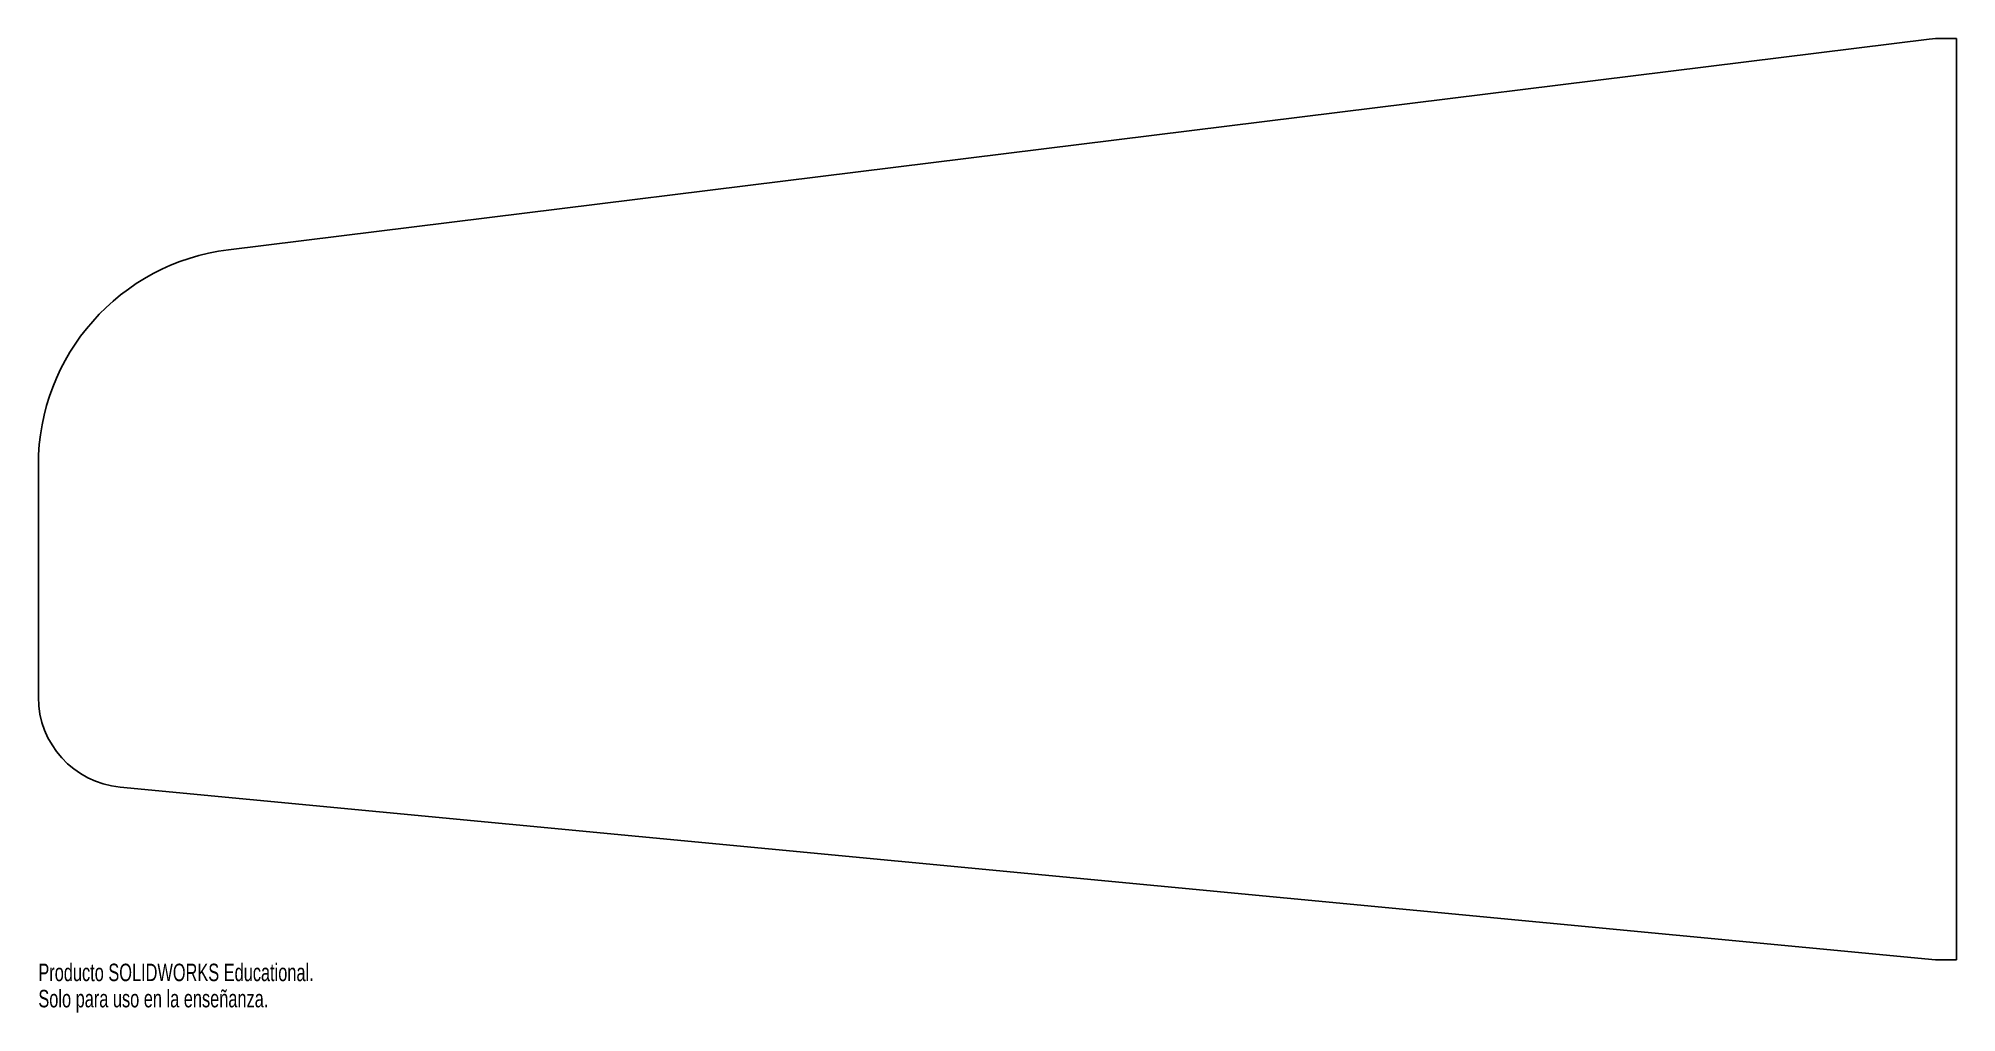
# Model space of a CAD drawing. Header units: metres. Extents: x -0.65 to -0.119, y -0.015 to 0.255.
import ezdxf

# ---------------------------------------------------------------- set-up
doc = ezdxf.new("R2010")
doc.units = ezdxf.units.M
doc.styles.add('SLDTEXTSTYLE0', font='TXT', dxfattribs={"width": 0.7})

msp = doc.modelspace()

# ---------------------------------------------------------------- linework, layer by layer
at = {"color": 7, "linetype": 'Continuous'}
for p, q in [((-0.1232732587, 0.255), (-0.1191366294, 0.255)), ((-0.1191366294, 0.255), (-0.1191366294, 0)), ((-0.1267136571, 0.2547878329), (-0.5973722822, 0.1965158127)), ((-0.65, 0.1369704564), (-0.65, 0.0727321704)), ((-0.6273702273, 0.0478447836), (-0.125, 0)), ((-0.125, 0), (-0.1191366294, 0))]:
    msp.add_line(p, q, dxfattribs=at)
for centre, radius, start, end in [((-0.1232732587, 0.227), 0.028, 90, 97.0578466499), ((-0.59, 0.1369704564), 0.0600000000000001, 97.0578466499, 180), ((-0.625, 0.0727321704), 0.0249999999999999, 180, 264.559667969)]:
    msp.add_arc(centre, radius, start, end, dxfattribs=at)

# ---------------------------------------------------------------- texts
at = {"color": 7, "linetype": 'Continuous', "char_height": 0.00483362, "attachment_point": 1, "style": 'SLDTEXTSTYLE0'}
for s, insert in [('Producto SOLIDWORKS Educational.', (-0.65, -0.0010195664)), ('Solo para uso en la enseñanza.', (-0.65, -0.0082699964))]:
    msp.add_mtext(s, dxfattribs=dict(at, insert=insert))

doc.saveas('drawing.dxf')
